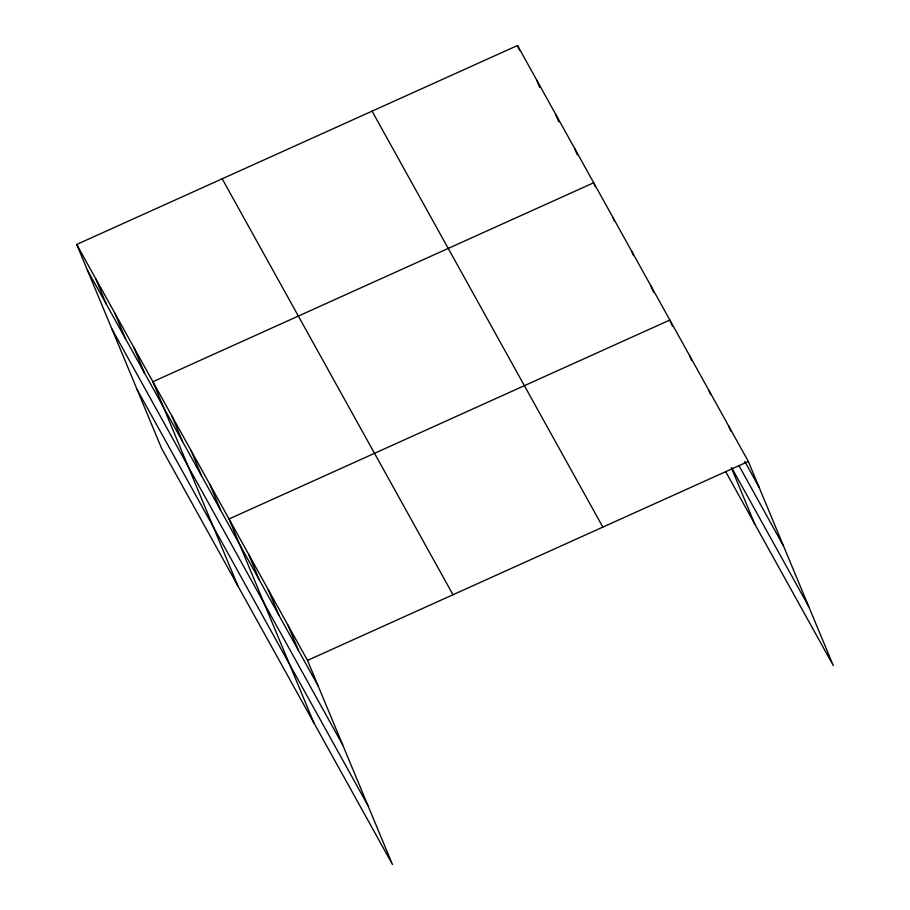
<?xml version="1.0" encoding="UTF-8"?>
<svg xmlns="http://www.w3.org/2000/svg" width="910" height="910" viewBox="0 0 910 910"><rect width="100%" height="100%" fill="white"/><g stroke="black" fill="none" stroke-linecap="round" stroke-linejoin="round"><path stroke-width="1.36" d="M76.713 244.449L307.512 660.398L392.472 864.5L161.673 448.55L76.713 244.449L517.528 45.5L748.327 461.45L833.287 665.551L725.577 471.425M307.512 660.398L748.327 461.45M744.755 461.393L758.963 486.998M738.84 465.454L783.487 545.92M731.64 467.638L808.762 606.629M372.065 111.156L602.864 527.106M222.188 178.804L452.987 594.742M87.349 269.997L318.147 685.947M111.873 328.92L342.672 744.869M137.148 389.628L367.947 805.577M728.717 426.096L730.832 431.203M709.095 390.731L710.687 394.565M689.473 355.378L691.6 360.485M672.513 326.417L669.862 320.024L229.036 518.984L313.995 723.075M731.378 467.82L754.811 524.126M650.821 285.706L653.471 292.099M631.779 251.399L633.371 255.221M612.737 217.081L614.33 220.914M595.288 186.595L593.695 182.762L152.88 381.722L237.84 585.812M574.654 148.444L577.315 154.837M555.612 114.137L558.797 121.792M536.57 79.818L539.766 87.474M517.528 45.5L519.655 50.607M287.89 625.045L298.525 650.593M268.279 589.691L278.915 615.24M248.657 554.338L259.293 579.886M210.005 484.666L220.63 510.214M190.963 450.348L201.588 475.896M171.922 416.029L182.546 441.577M133.838 347.404L144.474 372.952M114.796 313.086L125.432 338.634M95.755 278.767L106.39 304.315"/></g></svg>
